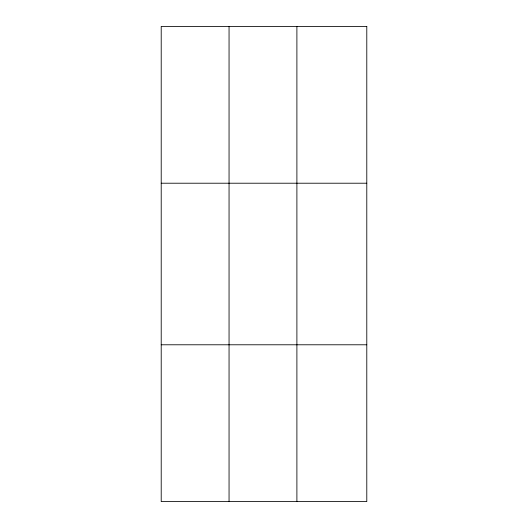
<?xml version="1.0" encoding="UTF-8"?>
<svg xmlns="http://www.w3.org/2000/svg" width="528" height="528" viewBox="0 0 528 528"><rect width="100%" height="100%" fill="white"/><g stroke="black" fill="none" stroke-linecap="round" stroke-linejoin="round"><path stroke-width="0.79" d="M229.053 26.4L229.053 501.6M296.894 26.4L296.894 501.6M161.212 183.216L366.788 183.216M161.212 344.784L366.788 344.784M366.788 26.4L366.788 501.6L161.212 501.6L161.212 26.4L366.788 26.4"/></g></svg>
